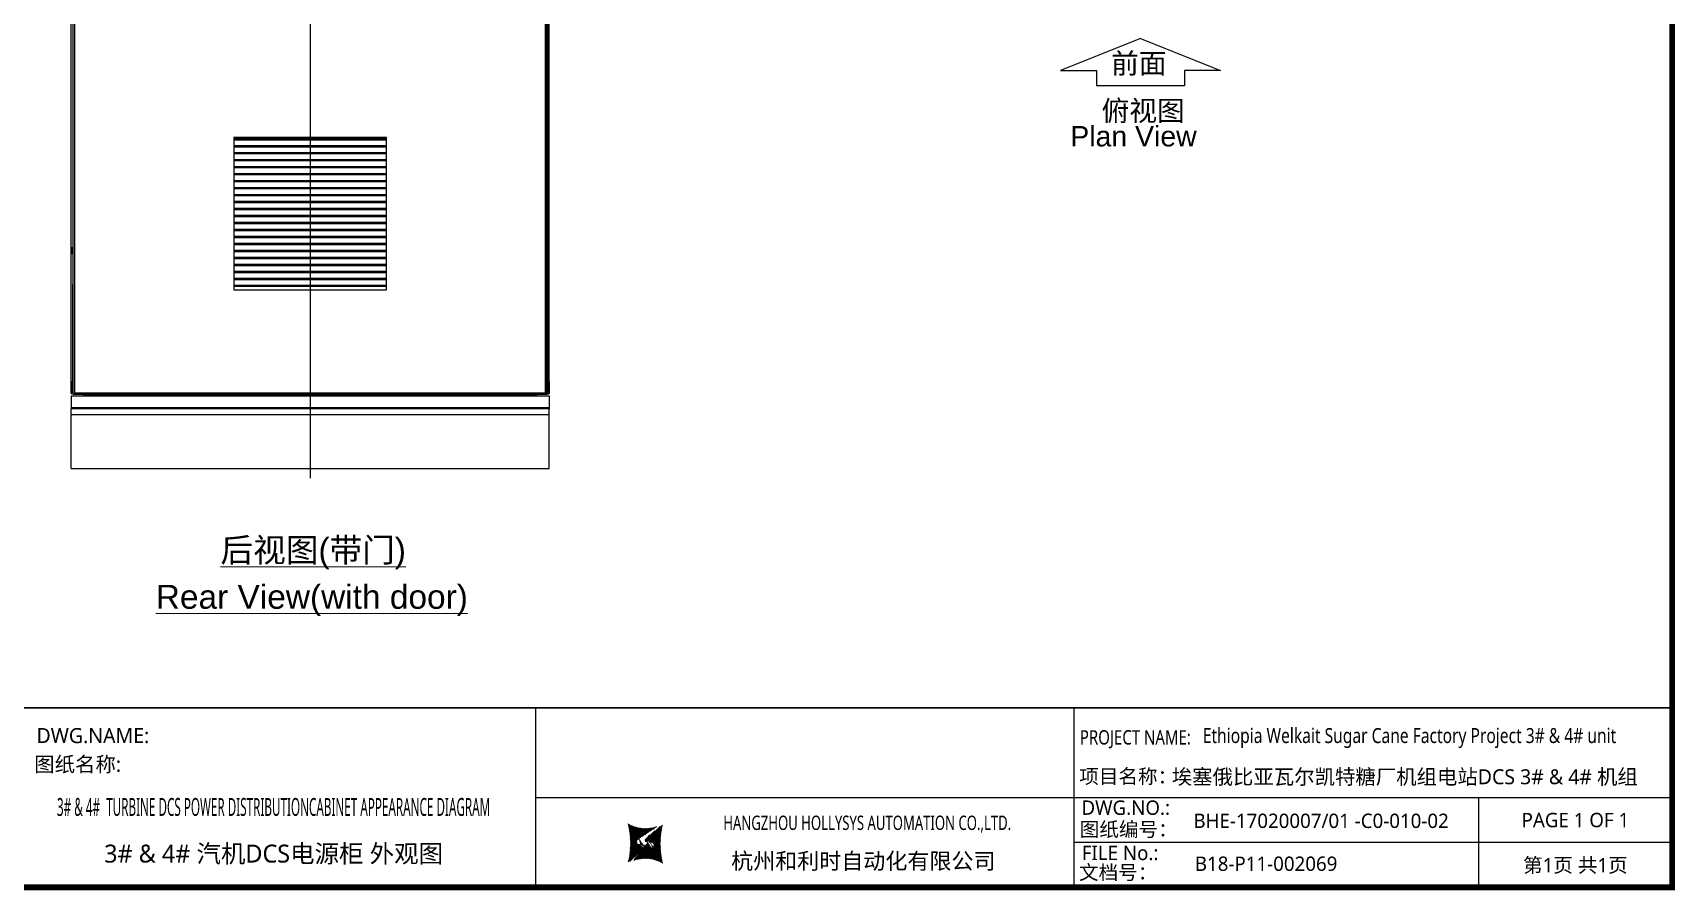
# Model space of a CAD drawing. Extents: x 81437 to 204847, y -54769 to -29444.
# Drawn here: x 82818 to 85563, y -54596 to -53162 of the extents above; entities that cross this region are included whole.
import ezdxf
from ezdxf.enums import TextEntityAlignment as Align
from ezdxf.lldxf.tags import DXFTag

# ---------------------------------------------------------------- set-up
doc = ezdxf.new("R2010")
doc.units = 0
doc.header["$LTSCALE"] = 100
doc.header["$MEASUREMENT"] = 0
for name, color, linetype in [('PARTS', 6, 'Continuous'), ('t', 1, 'Continuous'), ('TEXT', 7, 'Continuous'), ('标准图框及表格', 7, 'Continuous')]:
    doc.layers.add(name, color=color, linetype=linetype)
doc.styles.add('HZ', font='arial.ttf', dxfattribs={"width": 0.7})
doc.styles.get("Standard").update_dxf_attribs({"font": ''})
doc.styles.add('微软雅黑', font='')
doc.styles.get('Standard').set_extended_font_data('SimSun')
doc.styles.get('微软雅黑').set_extended_font_data('Microsoft YaHei')
tags = doc.linetypes.add('CENTER', pattern=[2, 1.25, -0.25, 0.25, -0.25]).pattern_tags.tags
tags[10:11] = [DXFTag(74, 4), DXFTag(75, 0), DXFTag(340, '0'), DXFTag(46, 1.0), DXFTag(50, 0.0), DXFTag(44, 0.0), DXFTag(45, 0.0)]
tags[8:9] = [DXFTag(74, 4), DXFTag(75, 0), DXFTag(340, '0'), DXFTag(46, 1.0), DXFTag(50, 0.0), DXFTag(44, 0.0), DXFTag(45, 0.0)]
tags[6:7] = [DXFTag(74, 4), DXFTag(75, 0), DXFTag(340, '0'), DXFTag(46, 1.0), DXFTag(50, 0.0), DXFTag(44, 0.0), DXFTag(45, 0.0)]
tags[4:5] = [DXFTag(74, 4), DXFTag(75, 0), DXFTag(340, '0'), DXFTag(46, 1.0), DXFTag(50, 0.0), DXFTag(44, 0.0), DXFTag(45, 0.0)]
pattern_1 = [(45, (-6.162819773475348, -58.86246267448996), (-0.736262898216564, 0.7362628982165641), [])]

# ---------------------------------------------------------------- blocks, each defined once
blk = doc.blocks.new('图框')
at = {"layer": '标准图框及表格'}
h = blk.add_hatch(dxfattribs=at)
h.set_pattern_fill('ANSI31', color=5, scale=8.329863809039892, style=0)
h.set_pattern_definition(pattern_1)
edge = h.paths.add_edge_path()
edge.add_arc((2393.094436262916, -3057.016314091056), 55.18534773488954, 238.1092081981581, 291.6531626184834)
edge.add_line((2413.457117633552, -3108.307481089123), (2382.362679957259, -3129.105284474292))
edge.add_arc((2232.744557938924, -3137.191253253037), 135.3602868968974, 346.3915348661821, 374.2500326978034)
edge.add_line((2364.304773850054, -3169.039594784347), (2391.343418124445, -3146.7148906974))
edge.add_line((2385.17637942767, -3139.143911424919), (2389.981166822123, -3139.761302572286))
edge.add_spline(control_points=[(2391.307199095063, -3146.750097628447), (2392.196661605914, -3145.885543305817), (2393.808172678844, -3144.319160410171), (2393.706362376579, -3140.114756849009), (2391.263680388605, -3139.875266105763), (2389.959101290711, -3139.747359722689)], knot_values=[0, 0, 0, 0, 6.844331067525468, 12.40042740766005, 18.76924275352248, 18.76924275352248, 18.76924275352248, 18.76924275352248], weights=[1, 1, 1, 1, 1, 1], degree=3, periodic=0)
edge.add_spline(control_points=[(2382.352543285211, -3129.127895979397), (2381.626555155563, -3129.73152025812), (2380.315378592357, -3130.821700626719), (2379.381276507607, -3132.24510027398), (2378.964379386169, -3132.880374753903)], knot_values=[0, 0, 0, 0, 5.253673658024614, 9.488438564008057, 9.488438564008057, 9.488438564008057, 9.488438564008057], weights=[1, 1, 1, 1, 1], degree=3, periodic=0)
edge.add_spline(control_points=[(2380.109845815059, -3131.144179531064), (2379.558651433159, -3131.767985770505), (2378.469607692277, -3133.249177120419), (2378.75000888206, -3136.59141356358), (2381.696031569307, -3138.758015293683), (2384.022624161043, -3139.007997601494), (2385.15175362843, -3139.129317677358)], knot_values=[10.66597461496156, 10.66597461496156, 10.66597461496156, 10.66597461496156, 18.97770399508879, 28.89455822145742, 41.119553648298, 52.64692538081317, 52.64692538081317, 52.64692538081317, 52.64692538081317], weights=[1, 1, 1, 1, 1, 1, 1], degree=3, periodic=0)
h = blk.add_hatch(dxfattribs=at)
h.set_pattern_fill('ANSI31', color=3, scale=8.329863809039892, style=0)
h.set_pattern_definition(pattern_1)
edge = h.paths.add_edge_path()
edge.add_line((2396.306912351669, -3134.638821765021), (2401.543221691929, -3135.303048767099))
edge.add_spline(control_points=[(2394.881673431148, -3127.632408877759), (2393.992210920092, -3128.496963200258), (2392.380699847337, -3130.063346096064), (2392.482510149457, -3134.26774965708), (2394.925192137576, -3134.507240400384), (2396.229771235499, -3134.635146783385)], knot_values=[0, 0, 0, 0, 6.844331067526932, 12.40042740766158, 18.76924275352342, 18.76924275352342, 18.76924275352342, 18.76924275352342], weights=[1, 1, 1, 1, 1, 1], degree=3, periodic=0)
edge.add_line((2421.884098676157, -3105.342911721815), (2394.845454401773, -3127.667615808762))
edge.add_spline(control_points=[(2406.462349776273, -3142.781070641064), (2406.85282482484, -3142.285248106444), (2407.700959278394, -3140.915136680455), (2407.438863643569, -3137.791092942495), (2404.4928409567, -3135.624491212552), (2402.166248364556, -3135.374508904741), (2401.037118897577, -3135.253188828716)], knot_values=[12.65408913243743, 12.65408913243743, 12.65408913243743, 12.65408913243743, 18.97770399508879, 28.89455822145742, 41.119553648298, 52.64692538081317, 52.64692538081317, 52.64692538081317, 52.64692538081317], weights=[1, 1, 1, 1, 1, 1, 1], degree=3, periodic=0)
edge.add_line((2405.463463917236, -3143.838156073773), (2406.618423075823, -3142.594514654259))
edge.add_line((2403.858524028219, -3145.261600863971), (2405.463463917236, -3143.838156073904))
edge.add_line((2372.73175489228, -3166.075025417009), (2403.826192568573, -3145.277222031841))
edge.add_arc((2393.094436262916, -3217.366192415033), 55.18534773488965, 58.10920819815809, 111.6531626184834)
edge.add_arc((2553.444314586908, -3137.191253253037), 135.360286896897, 166.3915348661823, 194.2500326978024)
at = {"color": 7}
for p, q in [((2209.47921527367, -2910.443887418679), (2209.47921527367, -3210.443887418679)), ((3109.47921527367, -2910.443887418679), (3109.47921527367, -3210.443887418679)), ((2209.47921527367, -3060.443887418679), (3109.47921527367, -3060.443887418679)), ((3109.47921527367, -3060.443887418679), (4109.47921527367, -3060.443887418679)), ((3785.62275226965, -3060.443887418679), (3785.62275226965, -3210.443887418679)), ((4109.47921527367, -3135.443887418679), (3109.47921527367, -3135.443887418679))]:
    blk.add_line(p, q, dxfattribs=at)
at = {"color": 7, "const_width": 3}
blk.add_lwpolyline([(4109.47921527367, -2910.443887418679), (-6.162819773475348, -2910.443887418679)], dxfattribs=at)
at = {"layer": 't', "color": 7, "const_width": 9.61519705431492}
blk.add_lwpolyline([(4109.47921527367, -3210.443887418679), (4109.47921527367, -58.86246267448996), (-6.162819773475348, -58.86246267448996), (-6.162819773475348, -3210.443887418679)], close=True, dxfattribs=at)
at = {"color": 7, "linetype": 'CENTER', "style": '微软雅黑'}
for s, height, p in [('项目名称：', 24, (3118.237888517288, -3036.94681899895)), ('图纸编号：', 24, (3119.058468482224, -3125.527001057468)), ('杭州和利时自动化有限公司', 27, (2536.38633266712, -3179.976961063531)), ('文档号：', 24, (3117.869572934458, -3197.591179766443))]:
    blk.add_text(s, height=height, dxfattribs=at).set_placement(p)
at = {"color": 7, "style": '微软雅黑', "flags": 8}
for tag, p, height in [('DWG.NAME:', (1375.473639447489, -2969.2419877869), 25), ('DWG.NO.:', (3122.023352488108, -3089.264933317976), 24), ('图纸编号', (3309.199899152482, -3111.267140832559), 24), ('FILENO.:', (3122.509725826509, -3164.966587124836), 24), ('文档号', (3311.563545755656, -3182.994948628203), 24)]:
    blk.add_attdef(tag, p, '', height=height, dxfattribs=at)
at = {"color": 7, "style": '微软雅黑', "width": 0.8, "flags": 8}
for tag, p, height in [('PROJECTNAME:', (3119.317365890063, -2971.670387076527), 24), ('PROJECT_NAME', (3324.743137664682, -2969.191656158461), 25)]:
    blk.add_attdef(tag, p, '', height=height, dxfattribs=at)
at = {"color": 7, "style": '微软雅黑', "flags": 8}
for tag, p in [('图纸名称:', (1371.649552043295, -3024.785799731683)), ('项目名称', (3272.897224152879, -3045.626842364768))]:
    blk.add_attdef(tag, text='', height=25, dxfattribs=at).set_placement(p, align=Align.BOTTOM_LEFT)
for tag, height, p in [('设计时间', 23, (207.7030023673433, -3033.744016823508)), ('刘仁', 23, (692.0254873090671, -3061.050838701933)), ('王姝芬', 23, (879.6254712981536, -3061.050838701933)), ('侯方', 23, (1063.567935676903, -3061.050838701933)), ('李丹丹', 23, (1243.852880445316, -3061.050838701933)), ('PAGEXOFX', 24, (3947.55098377166, -3097.943887418679)), ('REV.', 24, (53.21983990701119, -3121.911417548025)), ('DATE', 24, (202.7449719716897, -3121.911417548025)), ('DESCRIPTION', 24, (445.5564698352027, -3121.911417548025)), ('PREPARED', 24, (692.0254873090671, -3121.911417548025)), ('CHECKED', 24, (879.625471298139, -3121.911417548025)), ('SIGNED', 24, (1063.567935676889, -3121.911417548025)), ('APPROVED', 24, (1243.852880445316, -3121.911417548025)), ('图纸名称', 30, (1771.737284051596, -3153.557526718527)), ('第几页共几页', 24, (3947.55098377166, -3172.943887418679))]:
    blk.add_attdef(tag, text='', height=height, dxfattribs=at).set_placement(p, align=Align.MIDDLE)
for tag, height, width, p in [('RENLIU', 24, 0.7, (692.0254873090671, -3009.243060483925)), ('SHUFENWANG', 24, 0.7, (879.6254712981536, -3009.243060483925)), ('FANGHOU', 24, 0.7, (1063.567935676903, -3009.243060483925)), ('DANDANLI', 24, 0.7, (1243.852880445316, -3009.243060483925)), ('#10STATIONONTROLCABINETCOVER', 30, 0.6, (1771.737284051596, -3076.044837234568)), ('HANGZHOUHOLLYSYSAUTOMATIONCO.,LTD.', 24, 0.7, (2763.919484516009, -3104.577265918681))]:
    blk.add_attdef(tag, text='', height=height, dxfattribs=dict(at, width=width)).set_placement(p, align=Align.MIDDLE)
at = {"color": 7, "flags": 8}
blk.add_attdef('A', text='', height=23, dxfattribs=at).set_placement((53.73638948711596, -3033.744016823508), align=Align.MIDDLE)
at = {"layer": '标准图框及表格', "color": 5, "style": 'HZ'}
for s, p in [('pgqh', (2367.722055843864, -3118.539690870716)), ('hollilas', (2367.889081852576, -3144.830947292762))]:
    blk.add_text(s, height=5.205656721233694, dxfattribs=at).set_placement(p)
at = {"layer": '标准图框及表格', "color": 3, "style": 'HZ'}
for s, height, p in [('auto', 8.676094535389492, (2394.744307490306, -3133.062499086471)), ('hollysys', 4.338047267694746, (2396.375285240625, -3158.593924068552))]:
    blk.add_text(s, height=height, dxfattribs=at).set_placement(p)

msp = doc.modelspace()

# ---------------------------------------------------------------- linework, layer by layer
at = {"color": 1, "linetype": 'CENTER'}
msp.add_line((83281.1878122544, -51662.71948359103), (83281.1878122544, -53906.47464443027), dxfattribs=at)
at = {"color": 7, "linetype": 'Continuous'}
for p, q in [((82881.98781225446, -53745.65573699545), (82881.98781225446, -51788.15573699545)), ((82884.98781225446, -53766.15573699545), (82884.98781225446, -51791.15573699545)), ((83674.68781225444, -53766.15573699545), (83674.68781225444, -51791.15573699545)), ((83676.98781225446, -53766.15573699545), (83676.98781225446, -51791.15573699545)), ((83680.98781225446, -53745.65573699545), (83680.98781225446, -51833.65573699545)), ((82887.28781225445, -52720.15573699545), (82887.28781225445, -53766.15573699545)), ((82884.38781225446, -52882.65573699545), (82884.38781225446, -53571.65573699545)), ((83678.08781225447, -53571.65573699545), (83678.08781225447, -52882.65573699545)), ((83678.58781225447, -52882.65573699545), (83678.58781225447, -53571.65573699545)), ((82881.98781225446, -53520.65573699545), (82884.38781225446, -53520.65573699545)), ((82883.18781225444, -53520.65573699545), (82883.18781225444, -53531.65573699545)), ((82883.98781225446, -53531.65573699545), (82883.98781225446, -53520.65573699545)), ((82884.58781225447, -53520.65573699545), (82884.98781225446, -53520.65573699545)), ((82884.58781225447, -53520.65573699545), (82884.58781225447, -53531.65573699545)), ((82884.38781225446, -53531.65573699545), (82881.98781225446, -53531.65573699545)), ((82884.58781225447, -53531.65573699545), (82884.98781225446, -53531.65573699545)), ((83678.38781225446, -53571.65573699545), (83676.98781225446, -53571.65573699545)), ((83678.38781225446, -53582.65573699545), (83678.38781225446, -53571.65573699545)), ((83678.58781225447, -53571.65573699545), (83680.98781225446, -53571.65573699545)), ((83678.98781225446, -53571.65573699545), (83678.98781225446, -53582.65573699545)), ((83679.78781225445, -53582.65573699545), (83679.78781225445, -53571.65573699545)), ((82884.38781225446, -53745.65573699545), (82884.38781225446, -53582.65573699545)), ((83678.38781225446, -53582.65573699545), (83676.98781225446, -53582.65573699545)), ((83678.08781225447, -53745.65573699545), (83678.08781225447, -53582.65573699545)), ((83678.58781225447, -53582.65573699545), (83680.98781225446, -53582.65573699545)), ((83678.58781225447, -53745.65573699545), (83678.58781225447, -53582.65573699545)), ((82884.38781225446, -53745.65573699545), (82881.98781225446, -53745.65573699545)), ((82881.98781225446, -53765.15573699545), (82881.98781225446, -53745.65573699545)), ((82883.98781225446, -53765.15573699545), (82883.98781225446, -53745.65573699545)), ((82884.38781225446, -53745.65573699545), (82884.98781225446, -53745.65573699545)), ((83676.98781225446, -53745.65573699545), (83678.08781225447, -53745.65573699545)), ((83678.58781225447, -53745.65573699545), (83678.08781225447, -53745.65573699545)), ((83678.58781225447, -53745.65573699545), (83680.98781225446, -53745.65573699545)), ((83678.98781225446, -53745.65573699545), (83678.98781225446, -53765.15573699545)), ((83680.98781225446, -53745.65573699545), (83680.98781225446, -53765.15573699545)), ((83681.18781225444, -53769.65573699545), (82881.68781225444, -53769.65573699545)), ((82881.68781225444, -53769.65573699545), (82881.68781225444, -53790.48065992026)), ((82883.98781225446, -53765.15573699545), (82881.98781225446, -53765.15573699545)), ((82883.98781225446, -53746.85573699547), (82884.98781225446, -53746.85573699547)), ((82884.38781225446, -53748.55573699548), (82883.98781225446, -53748.55573699548)), ((82884.38781225446, -53764.4557369955), (82883.98781225446, -53764.4557369955)), ((82884.38781225446, -53748.55573699548), (82884.38781225446, -53764.4557369955)), ((82884.98781225446, -53766.15573699545), (83677.98781225446, -53766.15573699545)), ((82887.28781225445, -53763.85573699547), (83674.68781225444, -53763.85573699547)), ((82903.08781225447, -53768.05573699548), (82903.08781225447, -53766.15573699545)), ((82903.08781225447, -53768.05573699548), (82925.48781225446, -53768.05573699548)), ((82903.58781225447, -53768.05573699548), (82903.58781225447, -53766.15573699545)), ((82904.28781225445, -53768.05573699548), (82904.28781225445, -53769.65573699545)), ((82904.78781225445, -53768.05573699548), (82904.78781225445, -53769.65573699545)), ((82923.78781225445, -53768.05573699548), (82923.78781225445, -53769.65573699545)), ((82924.28781225445, -53768.05573699548), (82924.28781225445, -53769.65573699545)), ((82924.98781225446, -53768.05573699548), (82924.98781225446, -53766.15573699545)), ((82925.48781225446, -53766.15573699545), (82925.48781225446, -53767.65094036545)), ((83637.48781225446, -53766.55573699548), (82925.48781225446, -53766.55573699548)), ((82925.48781225446, -53768.05573699548), (82925.48781225446, -53767.65094036545)), ((83637.48781225446, -53768.05573699548), (82925.48781225446, -53768.05573699548)), ((82925.48781225446, -53768.05573699548), (82925.48781225446, -53769.65573699545)), ((83637.48781225446, -53768.55573699548), (82925.48781225446, -53768.55573699548)), ((83637.48781225446, -53766.15573699545), (83637.48781225446, -53767.65094036545)), ((83637.48781225446, -53768.05573699548), (83637.48781225446, -53767.65094036545)), ((83659.88781225446, -53768.05573699548), (83637.48781225446, -53768.05573699548)), ((83637.48781225446, -53768.05573699548), (83637.48781225446, -53769.65573699545)), ((83637.98781225446, -53768.05573699548), (83637.98781225446, -53766.15573699545)), ((83638.68781225444, -53768.05573699548), (83638.68781225444, -53769.65573699545)), ((83639.18781225444, -53768.05573699548), (83639.18781225444, -53769.65573699545)), ((83658.18781225444, -53768.05573699548), (83658.18781225444, -53769.65573699545)), ((83658.68781225444, -53768.05573699548), (83658.68781225444, -53769.65573699545)), ((83659.38781225446, -53768.05573699548), (83659.38781225446, -53766.15573699545)), ((83659.88781225446, -53768.05573699548), (83659.88781225446, -53766.15573699545)), ((83678.98781225446, -53746.85573699547), (83676.98781225446, -53746.85573699547)), ((83676.98781225446, -53748.05573699548), (83678.08781225447, -53748.05573699548)), ((83677.98781225446, -53766.15573699545), (83677.98781225446, -53748.05573699548)), ((83678.08781225447, -53748.05573699548), (83678.08781225447, -53746.85573699547)), ((83678.58781225447, -53748.55573699548), (83678.98781225446, -53748.55573699548)), ((83678.58781225447, -53748.55573699548), (83678.58781225447, -53764.4557369955)), ((83678.58781225447, -53764.4557369955), (83678.98781225446, -53764.4557369955)), ((83678.98781225446, -53765.15573699545), (83680.98781225446, -53765.15573699545)), ((83680.68781225444, -53769.65573699545), (83680.68781225444, -53790.48065992026)), ((83681.18781225444, -53788.85573699547), (83681.18781225444, -53769.65573699545)), ((82881.68781225444, -53788.35573699547), (83680.68781225444, -53788.35573699547)), ((83681.18781225444, -53790.65573699545), (82881.68781225444, -53790.65573699545)), ((82881.68781225444, -53890.65573699545), (82881.68781225444, -53790.65573699545)), ((83680.68781225444, -53800.65573699545), (82881.68781225444, -53800.65573699545)), ((83681.18781225444, -53788.85573699547), (83680.68781225444, -53788.85573699547)), ((83680.68781225444, -53890.65573699545), (83680.68781225444, -53790.65573699545)), ((83681.18781225444, -53790.65573699545), (83681.18781225444, -53789.15573699545)), ((82881.68781225444, -53890.65573699545), (83680.68781225444, -53890.65573699545))]:
    msp.add_line(p, q, dxfattribs=at)
at = {"color": 7}
for p, q in [((83408.6878122544, -53339.06122327171), (83153.6878122544, -53339.06122327171)), ((83408.6878122544, -53341.08092625899), (83153.6878122544, -53341.08092625899)), ((83408.6878122544, -53350.73763116688), (83153.6878122544, -53350.73763116688)), ((83408.6878122544, -53352.75733415416), (83153.6878122544, -53352.75733415416)), ((83408.6878122544, -53362.4140390621), (83153.6878122544, -53362.4140390621)), ((83408.6878122544, -53364.43374204938), (83153.6878122544, -53364.43374204938)), ((83408.6878122544, -53374.09044695727), (83153.6878122544, -53374.09044695727)), ((83408.6878122544, -53376.11014994455), (83153.6878122544, -53376.11014994455)), ((83408.6878122544, -53385.7668548525), (83153.6878122544, -53385.7668548525)), ((83408.6878122544, -53387.78655783978), (83153.6878122544, -53387.78655783978)), ((83408.6878122544, -53397.44326274766), (83153.6878122544, -53397.44326274766)), ((83408.6878122544, -53399.46296573494), (83153.6878122544, -53399.46296573494)), ((83408.6878122544, -53409.11967064289), (83153.6878122544, -53409.11967064289)), ((83408.6878122544, -53411.13937363017), (83153.6878122544, -53411.13937363017)), ((83408.6878122544, -53420.79607853806), (83153.6878122544, -53420.79607853806)), ((83408.6878122544, -53422.81578152534), (83153.6878122544, -53422.81578152534)), ((83408.6878122544, -53432.47248643328), (83153.6878122544, -53432.47248643328)), ((83408.6878122544, -53434.49218942056), (83153.6878122544, -53434.49218942056)), ((83408.6878122544, -53444.14889432851), (83153.6878122544, -53444.14889432851)), ((83408.6878122544, -53446.16859731579), (83153.6878122544, -53446.16859731579)), ((83408.6878122544, -53455.82530222373), (83153.6878122544, -53455.82530222373)), ((83408.6878122544, -53457.84500521101), (83153.6878122544, -53457.84500521101)), ((83408.6878122544, -53467.50171011896), (83153.6878122544, -53467.50171011896)), ((83408.6878122544, -53469.52141310624), (83153.6878122544, -53469.52141310624)), ((83408.6878122544, -53479.17811801418), (83153.6878122544, -53479.17811801418)), ((83408.6878122544, -53481.19782100146), (83153.6878122544, -53481.19782100146)), ((83408.6878122544, -53490.85452590941), (83153.6878122544, -53490.85452590941)), ((83408.6878122544, -53492.87422889669), (83153.6878122544, -53492.87422889669)), ((83408.6878122544, -53502.53093380464), (83153.6878122544, -53502.53093380464)), ((83408.6878122544, -53504.55063679192), (83153.6878122544, -53504.55063679192)), ((83408.6878122544, -53514.2073416998), (83153.6878122544, -53514.2073416998)), ((83408.6878122544, -53516.22704468708), (83153.6878122544, -53516.22704468708)), ((83408.6878122544, -53525.88374959503), (83153.6878122544, -53525.88374959503)), ((83408.6878122544, -53527.90345258231), (83153.6878122544, -53527.90345258231)), ((83408.6878122544, -53537.56015749025), (83153.6878122544, -53537.56015749025)), ((83408.6878122544, -53539.57986047753), (83153.6878122544, -53539.57986047753)), ((83408.6878122544, -53549.23656538548), (83153.6878122544, -53549.23656538548)), ((83408.6878122544, -53551.25626837276), (83153.6878122544, -53551.25626837276)), ((83408.6878122544, -53560.91297328071), (83153.6878122544, -53560.91297328071)), ((83408.6878122544, -53562.93267626798), (83153.6878122544, -53562.93267626798)), ((83408.6878122544, -53572.58938117593), (83153.6878122544, -53572.58938117593)), ((83408.6878122544, -53574.60908416321), (83153.6878122544, -53574.60908416321)), ((83408.6878122544, -53584.26578907116), (83153.6878122544, -53584.26578907116)), ((83408.6878122544, -53586.28549205844), (83153.6878122544, -53586.28549205844))]:
    msp.add_line(p, q, dxfattribs=at)
msp.add_lwpolyline([(83408.6878122544, -53591.84967355808), (83408.6878122544, -53336.84967355808), (83153.6878122544, -53336.84967355808), (83153.6878122544, -53591.84967355808)], close=True, dxfattribs=at)
at = {"color": 7, "linetype": 'Continuous'}
for centre, radius, start, end in [((82883.18781225444, -53764.4557369955), 1.200000000002487, 212.7272727265626, 0), ((82884.88781225446, -53748.55573699548), 1.700000000000728, 90, 122.2594660099518), ((82884.88781225446, -53748.55573699548), 0.5, 90, 180), ((83678.08781225447, -53748.55573699548), 1.699999999999689, 57.74053399004822, 90), ((83678.08781225447, -53748.55573699548), 0.5, 0, 90), ((83679.78781225445, -53764.4557369955), 1.19999999999709, 180, 327.2727272737881), ((83679.38781225446, -53788.85573699547), 1.800000000001333, 314.9999999991157, 0)]:
    msp.add_arc(centre, radius, start, end, dxfattribs=at)
at = {"layer": 'PARTS', "color": 7}
for p, q in [((84669.0089324165, -53171.47400930889), (84535.36228156509, -53224.86693284793)), ((84669.0089324165, -53171.47400930889), (84802.65558326794, -53224.86693284793)), ((84535.36228156509, -53224.86693284793), (84595.64240440875, -53224.86693284793)), ((84595.64240440875, -53224.86693284793), (84595.64240440875, -53250.70682365155)), ((84802.65558326794, -53224.86693284793), (84742.37546042426, -53224.86693284793)), ((84742.37546042426, -53224.86693284793), (84742.37546042426, -53250.70682365155)), ((84742.37546042426, -53250.70682365155), (84595.64240440875, -53250.70682365155))]:
    msp.add_line(p, q, dxfattribs=at)

# ---------------------------------------------------------------- block references
at = {"color": 1}
ref = msp.add_blockref('图框', (81448.448163842, -51380.33723948976), dxfattribs=at)
ref.add_attrib('PROJECTNAME:', 'PROJECT NAME:', (84567.76552973206, -54352.00762656629), dxfattribs={"color": 7, "height": 24, "style": '微软雅黑', "width": 0.8000000000000002})
ref.add_attrib('FILENO.:', 'FILE No.:', (84570.9578896685, -54545.3038266146), dxfattribs={"color": 7, "height": 24, "style": '微软雅黑'})
ref.add_attrib('DWG.NO.:', 'DWG.NO.:', (84570.4715163301, -54469.60217280773), dxfattribs={"color": 7, "height": 24, "style": '微软雅黑'})
ref.add_attrib('PAGEXOFX', 'PAGE 1 OF 1', dxfattribs={"color": 7, "height": 24, "style": '微软雅黑', "flags": 8}).set_placement((85395.99914761365, -54478.28112690844), align=Align.MIDDLE)
ref.add_attrib('PROJECT_NAME', 'Ethiopia Welkait Sugar Cane Factory Project 3# & 4# unit', (84773.19130150668, -54349.52889564822), dxfattribs={"color": 7, "height": 25, "style": '微软雅黑', "width": 0.8})
ref.add_attrib('项目名称', '埃塞俄比亚瓦尔凯特糖厂机组电站DCS 3# & 4# 机组', dxfattribs={"color": 7, "height": 25, "style": '微软雅黑'}).set_placement((84721.34538799488, -54425.96408185453), align=Align.BOTTOM_LEFT)
ref.add_attrib('HANGZHOUHOLLYSYSAUTOMATIONCO.,LTD.', 'HANGZHOU HOLLYSYS AUTOMATION CO.,LTD.', dxfattribs={"color": 7, "height": 24, "style": '微软雅黑', "width": 0.6999999999999998}).set_placement((84212.367648358, -54484.91450540844), align=Align.MIDDLE)
ref.add_attrib('图纸名称:', '图纸名称:', dxfattribs={"color": 7, "height": 25, "style": '微软雅黑', "flags": 8}).set_placement((82820.09771588529, -54405.12303922144), align=Align.BOTTOM_LEFT)
ref.add_attrib('#10STATIONONTROLCABINETCOVER', '3# & 4#  TURBINE DCS POWER DISTRIBUTIONCABINET APPEARANCE DIAGRAM', dxfattribs={"color": 7, "height": 30, "style": '微软雅黑', "width": 0.5, "flags": 8}).set_placement((83220.1854478936, -54456.38207672433), align=Align.MIDDLE)
ref.add_attrib('DWG.NAME:', 'DWG.NAME:', (82823.92180328949, -54349.57922727666), dxfattribs={"color": 7, "height": 25, "style": '微软雅黑', "flags": 8})
ref.add_attrib('图纸名称', '3# & 4# 汽机DCS电源柜 外观图', dxfattribs={"color": 7, "height": 30, "style": '微软雅黑', "flags": 8}).set_placement((83220.1854478936, -54533.89476620829), align=Align.MIDDLE)
ref.add_attrib('文档号', 'B18-P11-002069', (84760.01170959766, -54563.33218811797), dxfattribs={"color": 7, "height": 24, "style": '微软雅黑', "flags": 8})
ref.add_attrib('图纸编号', 'BHE-17020007/01 -C0-010-02', (84757.64806299447, -54491.60438032232), dxfattribs={"color": 7, "height": 24, "style": '微软雅黑', "flags": 8})
ref.add_attrib('第几页共几页', '第1页 共1页', dxfattribs={"color": 7, "height": 24, "style": '微软雅黑', "flags": 8}).set_placement((85395.99914761365, -54553.28112690844), align=Align.MIDDLE)

# ---------------------------------------------------------------- texts
at = {"color": 7, "style": 'HZ'}
for s, p in [('前面', (84619.96576758454, -53229.82388029322)), ('俯视图', (84603.99707037525, -53309.12971529129)), ('Plan View', (84551.80531152427, -53351.74634665708))]:
    msp.add_text(s, height=34, dxfattribs=at).set_placement(p)
at = {"layer": 'TEXT', "color": 7, "lineweight": 0, "style": 'HZ'}
for s, p in [('%%U后视图(带门)', (83286.38917906691, -54046.75821844017)), ('%%URear View(with door)', (83284.06297785266, -54124.96904661287))]:
    msp.add_text(s, height=40, dxfattribs=at).set_placement(p, align=Align.CENTER)

doc.saveas('drawing.dxf')
